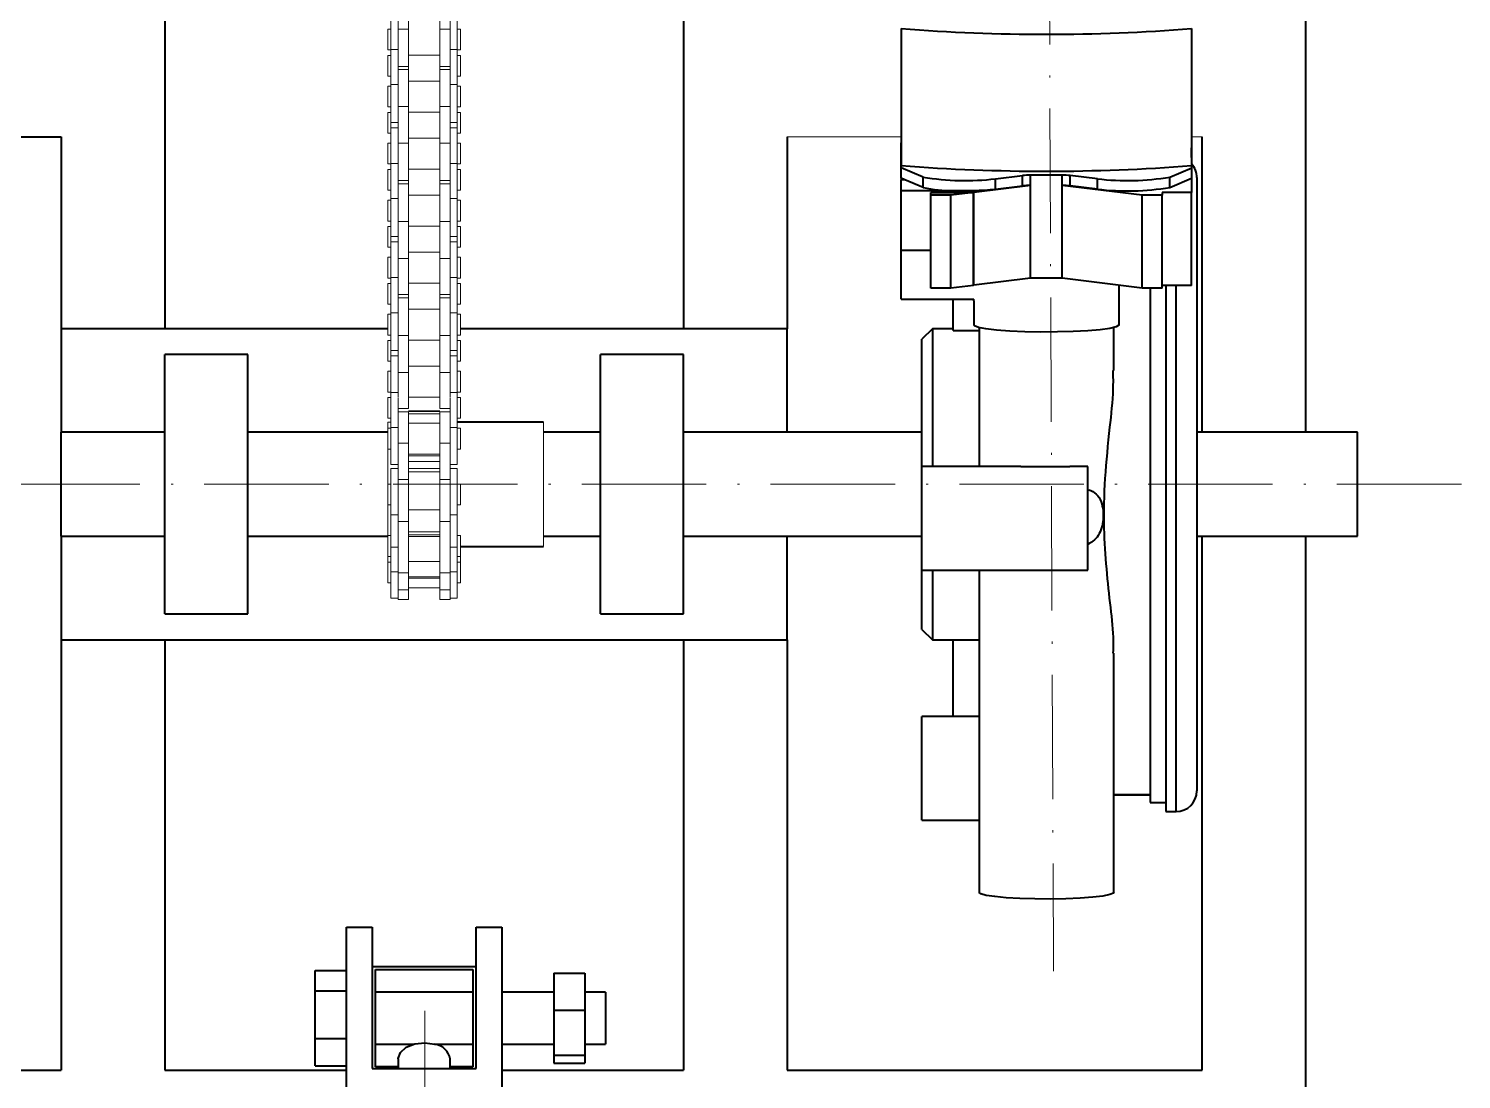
# Model space of a CAD drawing. Header units: millimetres. Extents: x -535 to 3636, y 24 to 870.
# Drawn here: x 1300.5 to 1369.6, y 477.4 to 528.1 of the extents above; entities that cross this region are included whole.
import ezdxf

# ---------------------------------------------------------------- set-up
doc = ezdxf.new("R2010")
doc.units = ezdxf.units.MM
doc.linetypes.add('ACAD_ISO10W100', pattern=[18, 12, -3, 0, -3])

msp = doc.modelspace()

# ---------------------------------------------------------------- linework, layer by layer
at = {"color": 7, "linetype": 'Continuous', "lineweight": 40}
for p, q in [((1307.0499, 573.9556), (1307.0499, 513.6027)), ((1332.0499, 573.9556), (1332.0499, 513.6027)), ((1362.0499, 508.6105), (1362.0499, 563.9556)), ((1342.5499, 528.0709), (1342.5499, 521.4696)), ((1356.5499, 528.0709), (1356.5499, 521.4696)), ((1282.0499, 522.8553), (1302.0499, 522.8553)), ((1302.0499, 522.8553), (1302.0499, 513.6027)), ((1337.0499, 522.8553), (1337.0499, 513.6027)), ((1357.0499, 508.6105), (1357.0499, 522.8553)), ((1342.5492, 521.3532), (1342.5499, 522.3196)), ((1342.5499, 522.2948), (1342.5499, 522.5711)), ((1356.5499, 522.8175), (1356.5499, 522.2948)), ((1356.5506, 521.3532), (1356.5499, 522.3196)), ((1343.6015, 520.9121), (1342.5492, 521.3532)), ((1342.5492, 520.8557), (1342.5492, 521.3532)), ((1342.7246, 520.7821), (1342.5492, 520.8557)), ((1342.5499, 520.8554), (1342.5499, 520.7821)), ((1342.7246, 520.7821), (1342.5499, 520.7821)), ((1342.5499, 520.2672), (1342.5499, 520.7821)), ((1343.6015, 520.4145), (1342.7246, 520.7821)), ((1343.6015, 520.4145), (1343.6015, 520.9121)), ((1347.0949, 520.8309), (1348.3999, 520.9883)), ((1347.0949, 520.3334), (1347.0949, 520.8309)), ((1348.3999, 520.4907), (1348.3999, 520.9883)), ((1350.3137, 521.0063), (1348.7862, 521.0063)), ((1348.7862, 520.5088), (1348.7862, 521.0063)), ((1350.3137, 520.5088), (1350.3137, 521.0063)), ((1352.005, 520.8309), (1350.6999, 520.9883)), ((1350.6999, 520.4907), (1350.6999, 520.9883)), ((1352.005, 520.3334), (1352.005, 520.8309)), ((1355.4984, 520.9121), (1356.5506, 521.3532)), ((1355.4984, 520.4145), (1355.4984, 520.9121)), ((1355.4984, 520.4145), (1356.5499, 520.8554)), ((1356.5499, 520.8554), (1356.5506, 520.8557)), ((1356.5499, 520.8554), (1356.5499, 520.1689)), ((1356.5506, 520.8557), (1356.5506, 521.3532)), ((1356.7999, 520.8882), (1356.7999, 491.3172)), ((1342.5499, 520.2672), (1345.054, 520.2672)), ((1342.5499, 517.3785), (1342.5499, 520.2672)), ((1343.9692, 520.0343), (1343.9692, 520.1689)), ((1343.9692, 520.1689), (1346.0273, 520.1689)), ((1346.0273, 520.1689), (1344.9347, 520.0343)), ((1346.0273, 515.691), (1346.0273, 520.1689)), ((1346.0499, 520.2672), (1346.0458, 520.2672)), ((1348.7862, 520.5088), (1346.0499, 520.1717)), ((1346.0499, 520.1717), (1346.0499, 520.2672)), ((1346.0499, 515.6938), (1346.0499, 520.1717)), ((1347.0949, 520.3334), (1348.3999, 520.4907)), ((1348.7862, 516.031), (1348.7862, 520.5088)), ((1354.1651, 520.0343), (1350.3137, 520.5088)), ((1350.3137, 516.031), (1350.3137, 520.5088)), ((1352.005, 520.3334), (1350.6999, 520.4907)), ((1356.5499, 520.1689), (1355.1306, 520.1689)), ((1355.1306, 520.1689), (1355.1306, 520.0343)), ((1356.5499, 515.691), (1356.5499, 520.1689)), ((1344.9347, 520.0343), (1343.9692, 520.0343)), ((1343.9692, 515.5564), (1343.9692, 520.0343)), ((1344.9347, 515.5564), (1344.9347, 520.0343)), ((1355.1306, 520.0343), (1354.1651, 520.0343)), ((1354.1651, 515.5564), (1354.1651, 520.0343)), ((1355.1306, 515.5564), (1355.1306, 520.0343)), ((1343.9692, 517.3785), (1342.5499, 517.3785)), ((1342.5499, 515.0258), (1342.5499, 517.3785)), ((1346.0499, 517.3785), (1346.0273, 517.3785)), ((1348.7862, 516.031), (1346.0499, 515.6938)), ((1350.3137, 516.031), (1348.7862, 516.031)), ((1354.1651, 515.5564), (1350.3137, 516.031)), ((1344.9347, 515.5564), (1343.9692, 515.5564)), ((1346.0273, 515.691), (1344.9347, 515.5564)), ((1353.0499, 513.7871), (1353.0499, 515.6938)), ((1355.1306, 515.5564), (1354.1651, 515.5564)), ((1354.5499, 515.5564), (1354.5499, 490.7507)), ((1356.5499, 515.691), (1355.1306, 515.691)), ((1355.2999, 515.691), (1355.2999, 490.3172)), ((1342.5499, 515.0258), (1346.0499, 515.0258)), ((1345.0499, 513.5193), (1345.0499, 515.0258)), ((1346.0499, 514.9445), (1346.0499, 515.0258)), ((1346.0499, 514.9445), (1346.0499, 513.7871)), ((1302.0499, 513.6027), (1302.0499, 508.6105)), ((1317.7999, 513.6027), (1302.0499, 513.6027)), ((1337.0499, 513.6027), (1321.2999, 513.6027)), ((1337.0499, 508.6105), (1337.0499, 513.6027)), ((1344.0499, 513.6027), (1343.5499, 513.1027)), ((1345.0499, 513.6027), (1344.0499, 513.6027)), ((1344.0499, 513.6027), (1344.0499, 506.9612)), ((1345.0499, 513.5193), (1346.2999, 513.5193)), ((1346.2999, 513.6583), (1346.2999, 506.9612)), ((1352.7999, 511.5944), (1352.7999, 513.6583)), ((1343.5499, 506.9612), (1343.5499, 513.1027)), ((1311.0499, 512.3527), (1307.0499, 512.3527)), ((1307.0499, 499.8527), (1307.0499, 512.3527)), ((1311.0499, 499.8527), (1311.0499, 512.3527)), ((1332.0499, 512.3527), (1328.0499, 512.3527)), ((1328.0499, 499.8527), (1328.0499, 512.3527)), ((1332.0499, 499.8527), (1332.0499, 512.3527)), ((1325.2999, 509.1027), (1321.1499, 509.1027)), ((1307.0499, 508.6105), (1302.0499, 508.6105)), ((1302.0499, 503.5949), (1302.0499, 508.6105)), ((1317.7999, 508.6105), (1311.0499, 508.6105)), ((1328.0499, 508.6105), (1325.2999, 508.6105)), ((1343.5499, 508.6105), (1332.0499, 508.6105)), ((1364.5499, 508.6105), (1356.7999, 508.6105)), ((1364.5499, 503.5949), (1364.5499, 508.6105)), ((1348.3135, 506.9612), (1343.5499, 506.9612)), ((1343.5499, 504.2135), (1343.5499, 506.9612)), ((1351.5499, 506.9612), (1350.6773, 506.9612)), ((1351.5499, 501.9612), (1351.5499, 506.9612)), ((1343.5499, 501.9612), (1343.5499, 504.2135)), ((1302.0499, 503.5949), (1307.0499, 503.5949)), ((1302.0499, 503.5949), (1302.0499, 498.6027)), ((1311.0499, 503.5949), (1317.7999, 503.5949)), ((1325.2999, 503.5949), (1328.0499, 503.5949)), ((1332.0499, 503.5949), (1343.5499, 503.5949)), ((1337.0499, 498.6027), (1337.0499, 503.5949)), ((1356.7999, 503.5949), (1364.5499, 503.5949)), ((1357.0499, 477.8553), (1357.0499, 503.5949)), ((1362.0499, 472.8553), (1362.0499, 503.5949)), ((1321.2999, 503.1027), (1325.2999, 503.1027)), ((1343.5499, 501.9612), (1351.5499, 501.9612)), ((1343.5499, 499.1027), (1343.5499, 501.9612)), ((1344.0499, 501.9612), (1344.0499, 498.6027)), ((1346.2999, 501.9612), (1346.2999, 486.4225)), ((1307.0499, 499.8527), (1311.0499, 499.8527)), ((1328.0499, 499.8527), (1332.0499, 499.8527)), ((1343.5499, 499.1027), (1344.0499, 498.6027)), ((1302.0499, 498.6027), (1337.0499, 498.6027)), ((1302.0499, 498.6027), (1302.0499, 477.8553)), ((1307.0499, 498.6027), (1307.0499, 477.8553)), ((1332.0499, 498.6027), (1332.0499, 477.8553)), ((1337.0499, 498.6027), (1337.0499, 477.8553)), ((1344.0499, 498.6027), (1346.2999, 498.6027)), ((1345.0499, 494.9042), (1345.0499, 498.6027)), ((1352.7999, 486.4225), (1352.7999, 497.9599)), ((1346.2999, 494.9042), (1343.5499, 494.9042)), ((1343.5499, 492.1565), (1343.5499, 494.9042)), ((1343.5499, 489.9042), (1343.5499, 492.1565)), ((1354.5499, 491.1269), (1352.7999, 491.1269)), ((1352.7999, 491.1194), (1354.5499, 491.1194)), ((1354.5499, 490.7507), (1355.2999, 490.7507)), ((1343.5499, 489.9042), (1346.2999, 489.9042)), ((1355.2999, 490.3172), (1355.7999, 490.3172)), ((1315.7999, 484.7499), (1317.0499, 484.7499)), ((1315.7999, 476.9559), (1315.7999, 484.7499)), ((1317.0499, 484.7499), (1317.0499, 477.9301)), ((1322.0499, 477.9301), (1322.0499, 484.7499)), ((1322.0499, 484.7499), (1323.2999, 484.7499)), ((1323.2999, 484.7499), (1323.2999, 476.9559)), ((1317.0499, 482.8553), (1322.0499, 482.8553)), ((1314.2999, 482.6562), (1315.7999, 482.6562)), ((1314.2999, 481.6779), (1314.2999, 482.6562)), ((1317.1999, 478.0053), (1317.1999, 482.7053)), ((1317.1999, 482.7053), (1321.8999, 482.7053)), ((1321.8999, 482.7053), (1321.8999, 478.0053)), ((1325.7999, 482.5188), (1327.2999, 482.5188)), ((1325.7999, 482.5188), (1325.7999, 480.7374)), ((1327.2999, 482.5188), (1327.2999, 480.7374)), ((1314.2999, 481.6779), (1315.7999, 481.6779)), ((1314.2999, 479.377), (1314.2999, 481.6779)), ((1321.8999, 481.6053), (1317.1999, 481.6053)), ((1325.7999, 481.6053), (1323.2999, 481.6053)), ((1328.2999, 481.6053), (1327.2999, 481.6053)), ((1328.2999, 481.6053), (1328.2999, 479.1053)), ((1325.7999, 480.7374), (1327.2999, 480.7374)), ((1325.7999, 480.7374), (1325.7999, 478.574)), ((1327.2999, 480.7374), (1327.2999, 478.574)), ((1314.2999, 479.377), (1315.7999, 479.377)), ((1314.2999, 478.0545), (1314.2999, 479.377)), ((1317.1999, 479.1053), (1319.0516, 479.1053)), ((1320.0483, 479.1053), (1321.8999, 479.1053)), ((1323.2999, 479.1053), (1325.7999, 479.1053)), ((1327.2999, 479.1053), (1328.2999, 479.1053)), ((1314.2999, 478.0545), (1315.7999, 478.0545)), ((1318.2999, 478.0053), (1317.1999, 478.0053)), ((1318.2999, 478.3871), (1318.2999, 477.9301)), ((1320.7999, 477.9301), (1320.7999, 478.3871)), ((1321.8999, 478.0053), (1320.7999, 478.0053)), ((1325.7999, 478.574), (1327.2999, 478.574)), ((1325.7999, 478.574), (1325.7999, 478.1919)), ((1325.7999, 478.1919), (1327.2999, 478.1919)), ((1327.2999, 478.574), (1327.2999, 478.1919)), ((1282.0499, 477.8553), (1302.0499, 477.8553)), ((1307.0499, 477.8553), (1315.7999, 477.8553)), ((1317.0499, 477.9301), (1322.0499, 477.9301)), ((1323.2999, 477.8553), (1332.0499, 477.8553)), ((1337.0499, 477.8553), (1357.0499, 477.8553))]:
    msp.add_line(p, q, dxfattribs=at)
at = {"color": 5, "linetype": 'ACAD_ISO10W100', "lineweight": 15, "ltscale": 0.5}
for p, q in [((1349.5706, 560.613), (1349.8874, 482.6248)), ((1369.5513, 506.1027), (1296.6048, 506.1027)), ((1319.585, 480.713), (1319.5499, 411.952))]:
    msp.add_line(p, q, dxfattribs=at)
at = {"color": 7, "linetype": 'Continuous', "lineweight": 15}
for p, q in [((1318.2999, 529.8187), (1318.2999, 528.0416)), ((1318.7999, 529.8187), (1318.7999, 528.0416)), ((1320.2999, 529.8187), (1320.2999, 528.0416)), ((1320.7999, 529.8187), (1320.7999, 528.0416)), ((1317.9499, 528.7943), (1317.9499, 527.0659)), ((1321.1499, 528.7943), (1321.1499, 527.0659)), ((1317.9499, 528.0443), (1317.7999, 528.0443)), ((1317.7999, 527.0443), (1317.7999, 528.0443)), ((1318.2999, 528.0416), (1318.2999, 526.7808)), ((1318.2999, 528.0416), (1318.7999, 528.0416)), ((1318.7999, 528.0416), (1318.7999, 526.2443)), ((1320.7999, 528.0416), (1320.2999, 528.0416)), ((1320.2999, 528.0416), (1320.2999, 526.2443)), ((1320.7999, 528.0416), (1320.7999, 526.7808)), ((1321.2999, 528.0443), (1321.1499, 528.0443)), ((1321.2999, 527.0443), (1321.2999, 528.0443)), ((1317.7999, 527.0443), (1317.9499, 527.0443)), ((1317.9499, 527.0659), (1318.2999, 527.0659)), ((1317.9499, 527.0659), (1317.9499, 525.3722)), ((1321.1499, 527.0659), (1320.7999, 527.0659)), ((1321.1499, 527.0659), (1321.1499, 525.3722)), ((1321.1499, 527.0443), (1321.2999, 527.0443)), ((1317.9499, 526.7808), (1317.7999, 526.7808)), ((1317.7999, 526.7808), (1317.7999, 525.7808)), ((1318.2999, 526.7808), (1318.2999, 525.5716)), ((1318.7999, 526.7943), (1320.2999, 526.7943)), ((1320.7999, 526.7808), (1320.7999, 525.5716)), ((1321.2999, 526.7808), (1321.1499, 526.7808)), ((1321.2999, 526.7808), (1321.2999, 525.7808)), ((1317.7999, 525.7808), (1317.9499, 525.7808)), ((1318.2999, 526.2443), (1318.7999, 526.2443)), ((1318.7999, 526.0944), (1318.2999, 526.0944)), ((1318.7999, 526.0944), (1318.7999, 526.2443)), ((1318.7999, 526.0944), (1318.7999, 524.3189)), ((1320.2999, 526.2443), (1320.7999, 526.2443)), ((1320.2999, 526.0944), (1320.2999, 526.2443)), ((1320.7999, 526.0944), (1320.2999, 526.0944)), ((1320.2999, 526.0944), (1320.2999, 524.3189)), ((1321.1499, 525.7808), (1321.2999, 525.7808)), ((1317.9499, 525.2944), (1317.7999, 525.2944)), ((1317.7999, 524.2944), (1317.7999, 525.2944)), ((1317.9499, 525.3722), (1318.2999, 525.3722)), ((1317.9499, 525.3722), (1317.9499, 523.5444)), ((1318.2999, 525.5716), (1318.2999, 524.3189)), ((1320.2999, 525.5444), (1318.7999, 525.5444)), ((1320.7999, 525.5716), (1320.7999, 524.3189)), ((1321.1499, 525.3722), (1320.7999, 525.3722)), ((1321.1499, 525.3722), (1321.1499, 523.5444)), ((1321.2999, 525.2944), (1321.1499, 525.2944)), ((1321.2999, 524.2944), (1321.2999, 525.2944)), ((1317.7999, 524.2944), (1317.9499, 524.2944)), ((1318.2999, 524.3189), (1318.7999, 524.3189)), ((1318.2999, 524.3189), (1318.2999, 522.5418)), ((1318.7999, 524.3189), (1318.7999, 522.5418)), ((1320.7999, 524.3189), (1320.2999, 524.3189)), ((1320.2999, 524.3189), (1320.2999, 522.5418)), ((1320.7999, 524.3189), (1320.7999, 522.5418)), ((1321.1499, 524.2944), (1321.2999, 524.2944)), ((1317.9499, 524.0308), (1317.7999, 524.0308)), ((1317.7999, 524.0308), (1317.7999, 523.0308)), ((1317.9499, 523.5444), (1318.2999, 523.5444)), ((1317.9499, 523.2945), (1317.9499, 523.5444)), ((1318.7999, 524.0444), (1320.2999, 524.0444)), ((1320.7999, 523.5444), (1321.1499, 523.5444)), ((1321.2999, 524.0308), (1321.1499, 524.0308)), ((1321.1499, 523.2945), (1321.1499, 523.5444)), ((1321.2999, 524.0308), (1321.2999, 523.0308)), ((1317.7999, 523.0308), (1317.9499, 523.0308)), ((1318.2999, 523.2945), (1317.9499, 523.2945)), ((1317.9499, 523.2945), (1317.9499, 521.5662)), ((1321.1499, 523.2945), (1320.7999, 523.2945)), ((1321.1499, 523.2945), (1321.1499, 521.5662)), ((1321.1499, 523.0308), (1321.2999, 523.0308)), ((1317.9499, 522.5445), (1317.7999, 522.5445)), ((1317.7999, 521.5445), (1317.7999, 522.5445)), ((1318.2999, 522.5418), (1318.2999, 521.2946)), ((1318.2999, 522.5418), (1318.7999, 522.5418)), ((1320.2999, 522.7945), (1318.7999, 522.7945)), ((1318.7999, 522.5418), (1318.7999, 520.7445)), ((1320.7999, 522.5418), (1320.2999, 522.5418)), ((1320.2999, 522.5418), (1320.2999, 520.7445)), ((1320.7999, 522.5418), (1320.7999, 521.2946)), ((1321.2999, 522.5445), (1321.1499, 522.5445)), ((1321.2999, 521.5445), (1321.2999, 522.5445)), ((1317.7999, 521.5445), (1317.9499, 521.5445)), ((1317.9499, 521.5662), (1318.2999, 521.5662)), ((1317.9499, 521.5662), (1317.9499, 519.8725)), ((1321.1499, 521.5662), (1320.7999, 521.5662)), ((1321.1499, 521.5662), (1321.1499, 519.8725)), ((1321.1499, 521.5445), (1321.2999, 521.5445)), ((1317.9499, 521.2808), (1317.7999, 521.2808)), ((1317.7999, 521.2808), (1317.7999, 520.2808)), ((1318.2999, 521.2946), (1318.2999, 520.0719)), ((1318.7999, 521.2945), (1320.2999, 521.2945)), ((1320.7999, 521.2946), (1320.7999, 520.0719)), ((1321.2999, 521.2808), (1321.1499, 521.2808)), ((1321.2999, 521.2808), (1321.2999, 520.2808)), ((1317.7999, 520.2808), (1317.9499, 520.2808)), ((1318.2999, 520.7445), (1318.7999, 520.7445)), ((1318.7999, 520.5946), (1318.2999, 520.5946)), ((1318.7999, 520.5946), (1318.7999, 520.7445)), ((1318.7999, 520.5946), (1318.7999, 518.7689)), ((1320.2999, 520.7445), (1320.7999, 520.7445)), ((1320.2999, 520.5946), (1320.2999, 520.7445)), ((1320.7999, 520.5946), (1320.2999, 520.5946)), ((1320.2999, 520.5946), (1320.2999, 518.7689)), ((1321.1499, 520.2808), (1321.2999, 520.2808)), ((1317.9499, 519.7946), (1317.7999, 519.7946)), ((1317.7999, 518.7946), (1317.7999, 519.7946)), ((1317.9499, 519.8725), (1317.9499, 518.0446)), ((1317.9499, 519.8725), (1318.2999, 519.8725)), ((1318.2999, 520.0719), (1318.2999, 518.7689)), ((1320.2999, 520.0446), (1318.7999, 520.0446)), ((1320.7999, 520.0719), (1320.7999, 518.7689)), ((1321.1499, 519.8725), (1320.7999, 519.8725)), ((1321.1499, 519.8725), (1321.1499, 518.0446)), ((1321.2999, 519.7946), (1321.1499, 519.7946)), ((1321.2999, 518.7946), (1321.2999, 519.7946)), ((1317.7999, 518.7946), (1317.9499, 518.7946)), ((1318.2999, 518.7689), (1318.7999, 518.7689)), ((1318.2999, 518.7689), (1318.2999, 516.9926)), ((1318.7999, 518.7689), (1318.7999, 516.9926)), ((1320.7999, 518.7689), (1320.2999, 518.7689)), ((1320.2999, 518.7689), (1320.2999, 516.9926)), ((1320.7999, 518.7689), (1320.7999, 516.9926)), ((1321.1499, 518.7946), (1321.2999, 518.7946)), ((1317.9499, 518.5308), (1317.7999, 518.5308)), ((1317.7999, 518.5308), (1317.7999, 517.5308)), ((1317.9499, 518.0446), (1318.2999, 518.0446)), ((1317.9499, 517.7961), (1317.9499, 518.0446)), ((1318.7999, 518.5446), (1320.2999, 518.5446)), ((1320.7999, 518.0446), (1321.1499, 518.0446)), ((1321.2999, 518.5308), (1321.1499, 518.5308)), ((1321.1499, 517.7961), (1321.1499, 518.0446)), ((1321.2999, 518.5308), (1321.2999, 517.5308)), ((1317.7999, 517.5308), (1317.9499, 517.5308)), ((1318.2999, 517.7961), (1317.9499, 517.7961)), ((1317.9499, 517.7961), (1317.9499, 516.0678)), ((1321.1499, 517.7961), (1320.7999, 517.7961)), ((1321.1499, 517.7961), (1321.1499, 516.0678)), ((1321.1499, 517.5308), (1321.2999, 517.5308)), ((1317.9499, 517.0461), (1317.7999, 517.0461)), ((1317.7999, 516.0461), (1317.7999, 517.0461)), ((1318.2999, 516.9926), (1318.7999, 516.9926)), ((1318.2999, 516.9926), (1318.2999, 515.7808)), ((1320.2999, 517.2961), (1318.7999, 517.2961)), ((1318.7999, 516.9926), (1318.7999, 515.2461)), ((1320.7999, 516.9926), (1320.2999, 516.9926)), ((1320.2999, 516.9926), (1320.2999, 515.2461)), ((1320.7999, 516.9926), (1320.7999, 515.7808)), ((1321.2999, 517.0461), (1321.1499, 517.0461)), ((1321.2999, 516.0461), (1321.2999, 517.0461)), ((1317.7999, 516.0461), (1317.9499, 516.0461)), ((1317.9499, 516.0678), (1318.2999, 516.0678)), ((1317.9499, 516.0678), (1317.9499, 514.3741)), ((1321.1499, 516.0678), (1320.7999, 516.0678)), ((1321.1499, 516.0678), (1321.1499, 514.3741)), ((1321.1499, 516.0461), (1321.2999, 516.0461)), ((1317.9499, 515.7808), (1317.7999, 515.7808)), ((1317.7999, 515.7808), (1317.7999, 514.7808)), ((1318.2999, 515.7808), (1318.2999, 514.5735)), ((1318.2999, 515.2461), (1318.7999, 515.2461)), ((1318.7999, 515.7961), (1320.2999, 515.7961)), ((1318.7999, 515.0962), (1318.7999, 515.2461)), ((1320.2999, 515.2461), (1320.7999, 515.2461)), ((1320.2999, 515.0962), (1320.2999, 515.2461)), ((1320.7999, 515.7808), (1320.7999, 514.5735)), ((1321.2999, 515.7808), (1321.1499, 515.7808)), ((1321.2999, 515.7808), (1321.2999, 514.7808)), ((1317.7999, 514.7808), (1317.9499, 514.7808)), ((1318.7999, 515.0962), (1318.2999, 515.0962)), ((1318.2999, 514.5735), (1318.2999, 513.2705)), ((1318.7999, 515.0962), (1318.7999, 513.2705)), ((1320.7999, 515.0962), (1320.2999, 515.0962)), ((1320.2999, 515.0962), (1320.2999, 513.2705)), ((1320.7999, 514.5735), (1320.7999, 513.2705)), ((1321.1499, 514.7808), (1321.2999, 514.7808)), ((1317.9499, 514.2962), (1317.7999, 514.2962)), ((1317.7999, 513.2962), (1317.7999, 514.2962)), ((1317.9499, 514.3741), (1318.2999, 514.3741)), ((1317.9499, 514.3741), (1317.9499, 512.5462)), ((1320.2999, 514.5462), (1318.7999, 514.5462)), ((1321.1499, 514.3741), (1320.7999, 514.3741)), ((1321.1499, 514.3741), (1321.1499, 512.5462)), ((1321.2999, 514.2962), (1321.1499, 514.2962)), ((1321.2999, 513.2962), (1321.2999, 514.2962)), ((1317.7999, 513.2962), (1317.9499, 513.2962)), ((1318.2999, 513.2705), (1318.7999, 513.2705)), ((1318.2999, 513.2705), (1318.2999, 511.4942)), ((1318.7999, 513.2705), (1318.7999, 511.4942)), ((1320.7999, 513.2705), (1320.2999, 513.2705)), ((1320.2999, 513.2705), (1320.2999, 511.4942)), ((1320.7999, 513.2705), (1320.7999, 511.4942)), ((1321.1499, 513.2962), (1321.2999, 513.2962)), ((1317.9499, 513.0308), (1317.7999, 513.0308)), ((1317.7999, 513.0308), (1317.7999, 512.0308)), ((1317.9499, 512.5462), (1318.2999, 512.5462)), ((1317.9499, 512.2977), (1317.9499, 512.5462)), ((1318.7999, 513.0462), (1320.2999, 513.0462)), ((1320.7999, 512.5462), (1321.1499, 512.5462)), ((1321.2999, 513.0308), (1321.1499, 513.0308)), ((1321.1499, 512.2977), (1321.1499, 512.5462)), ((1321.2999, 513.0308), (1321.2999, 512.0308)), ((1317.7999, 512.0308), (1317.9499, 512.0308)), ((1318.2999, 512.2977), (1317.9499, 512.2977)), ((1317.9499, 510.5253), (1317.9499, 512.2977)), ((1320.2999, 511.7977), (1318.7999, 511.7977)), ((1321.1499, 512.2977), (1320.7999, 512.2977)), ((1321.1499, 510.5253), (1321.1499, 512.2977)), ((1321.1499, 512.0308), (1321.2999, 512.0308)), ((1317.9499, 511.5477), (1317.7999, 511.5477)), ((1317.7999, 511.5477), (1317.7999, 510.5477)), ((1318.2999, 511.4942), (1318.7999, 511.4942)), ((1318.2999, 511.4942), (1318.2999, 510.3228)), ((1318.7999, 511.4942), (1318.7999, 509.7477)), ((1320.7999, 511.4942), (1320.2999, 511.4942)), ((1320.2999, 511.4942), (1320.2999, 509.7477)), ((1320.7999, 511.4942), (1320.7999, 510.3228)), ((1321.2999, 511.5477), (1321.1499, 511.5477)), ((1321.2999, 511.5477), (1321.2999, 510.5477)), ((1317.7999, 510.5477), (1317.9499, 510.5477)), ((1317.9499, 510.5253), (1318.2999, 510.5253)), ((1317.9499, 508.8347), (1317.9499, 510.5253)), ((1321.1499, 510.5253), (1320.7999, 510.5253)), ((1321.1499, 510.5477), (1321.2999, 510.5477)), ((1321.1499, 508.8347), (1321.1499, 510.5253)), ((1317.9499, 510.2808), (1317.7999, 510.2808)), ((1317.7999, 510.2808), (1317.7999, 509.2808)), ((1318.2999, 509.1013), (1318.2999, 510.2808)), ((1318.2999, 509.7477), (1318.7999, 509.7477)), ((1318.7999, 510.2977), (1320.2999, 510.2977)), ((1320.2999, 509.7477), (1320.7999, 509.7477)), ((1320.7999, 509.1013), (1320.7999, 510.2808)), ((1321.2999, 510.2808), (1321.1499, 510.2808)), ((1321.2999, 510.2808), (1321.2999, 509.2808)), ((1317.7999, 509.2808), (1317.9499, 509.2808)), ((1317.9499, 509.1027), (1317.7999, 509.1027)), ((1317.7999, 508.7999), (1317.7999, 509.1027)), ((1318.7999, 509.5999), (1318.2999, 509.5999)), ((1318.2999, 508.0763), (1318.2999, 509.1013)), ((1320.2999, 509.6421), (1318.7999, 509.6421)), ((1318.7999, 509.6216), (1320.2999, 509.6216)), ((1318.7999, 509.6155), (1320.2999, 509.6155)), ((1318.7999, 509.6155), (1318.7999, 509.5992)), ((1318.7999, 508.0763), (1318.7999, 509.5999)), ((1318.7999, 509.5021), (1320.2999, 509.5021)), ((1320.2999, 509.0499), (1318.7999, 509.0499)), ((1320.2999, 509.6155), (1320.2999, 509.5992)), ((1320.7999, 509.5999), (1320.2999, 509.5999)), ((1320.2999, 508.0763), (1320.2999, 509.5999)), ((1320.7999, 508.0763), (1320.7999, 509.1013)), ((1321.1499, 509.2808), (1321.2999, 509.2808)), ((1325.2999, 503.1027), (1325.2999, 509.1027)), ((1317.9499, 508.7999), (1317.7999, 508.7999)), ((1317.7999, 508.7999), (1317.7999, 507.7999)), ((1317.9499, 508.8347), (1318.2999, 508.8347)), ((1317.9499, 507.0499), (1317.9499, 508.8347)), ((1321.1499, 508.8347), (1320.7999, 508.8347)), ((1321.1499, 507.0499), (1321.1499, 508.8347)), ((1321.2999, 508.7999), (1321.1499, 508.7999)), ((1321.2999, 508.7999), (1321.2999, 507.7999)), ((1317.7999, 507.7999), (1317.9499, 507.7999)), ((1317.7999, 506.1107), (1317.7999, 507.7999)), ((1318.2999, 508.0763), (1318.7999, 508.0763)), ((1318.2999, 506.3384), (1318.2999, 508.0763)), ((1318.7999, 506.3384), (1318.7999, 508.0763)), ((1320.7999, 508.0763), (1320.2999, 508.0763)), ((1320.2999, 506.3384), (1320.2999, 508.0763)), ((1320.7999, 506.3384), (1320.7999, 508.0763)), ((1321.1499, 507.7999), (1321.2999, 507.7999)), ((1317.9499, 507.0499), (1318.2999, 507.0499)), ((1318.7999, 507.5499), (1320.2999, 507.5499)), ((1318.7999, 507.4779), (1320.2999, 507.4779)), ((1318.7999, 507.2), (1320.2999, 507.2)), ((1320.7999, 507.0499), (1321.1499, 507.0499)), ((1318.2999, 506.8607), (1317.9499, 506.8607)), ((1317.9499, 504.6229), (1317.9499, 506.8607)), ((1318.2999, 504.6229), (1318.2999, 506.3384)), ((1318.2999, 506.3384), (1318.7999, 506.3384)), ((1318.7999, 506.8531), (1320.2999, 506.8531)), ((1318.7999, 506.6977), (1320.2999, 506.6977)), ((1318.7999, 504.3107), (1318.7999, 506.3384)), ((1320.7999, 506.3384), (1320.2999, 506.3384)), ((1320.2999, 504.3107), (1320.2999, 506.3384)), ((1321.1499, 506.8607), (1320.7999, 506.8607)), ((1320.7999, 504.6229), (1320.7999, 506.3384)), ((1321.1499, 504.6229), (1321.1499, 506.8607)), ((1317.9499, 506.1107), (1317.7999, 506.1107)), ((1317.7999, 506.1107), (1317.7999, 506.0631)), ((1317.7999, 506.0631), (1317.7999, 505.1107)), ((1321.2999, 506.1107), (1321.1499, 506.1107)), ((1321.2999, 506.1107), (1321.2999, 506.0631)), ((1321.2999, 506.0631), (1321.2999, 505.1107)), ((1317.7999, 505.1107), (1317.9499, 505.1107)), ((1317.7999, 503.6224), (1317.7999, 505.1107)), ((1321.1499, 505.1107), (1321.2999, 505.1107)), ((1317.9499, 504.6229), (1318.2999, 504.6229)), ((1317.9499, 503.0749), (1317.9499, 504.6229)), ((1318.2999, 503.367), (1318.2999, 504.6229)), ((1318.2999, 504.3107), (1318.7999, 504.3107)), ((1318.7999, 504.8607), (1320.2999, 504.8607)), ((1318.7999, 503.8042), (1318.7999, 504.3107)), ((1320.2999, 504.3107), (1320.7999, 504.3107)), ((1320.2999, 503.8042), (1320.2999, 504.3107)), ((1321.1499, 504.6229), (1320.7999, 504.6229)), ((1320.7999, 503.367), (1320.7999, 504.6229)), ((1321.1499, 503.0749), (1321.1499, 504.6229)), ((1317.9499, 503.6224), (1317.7999, 503.6224)), ((1317.7999, 503.6224), (1317.7999, 503.5748)), ((1317.7999, 503.5748), (1317.7999, 502.6224)), ((1318.7999, 503.8042), (1320.2999, 503.8042)), ((1318.7999, 503.8042), (1318.7999, 503.666)), ((1318.7999, 503.666), (1320.2999, 503.666)), ((1318.7999, 503.666), (1318.7999, 503.6227)), ((1318.7999, 501.8285), (1318.7999, 503.6656)), ((1318.7999, 503.5843), (1320.2999, 503.5843)), ((1320.2999, 503.8042), (1320.2999, 503.666)), ((1320.2999, 503.666), (1320.2999, 503.6227)), ((1320.2999, 501.8285), (1320.2999, 503.6656)), ((1321.2999, 503.6224), (1321.1499, 503.6224)), ((1321.2999, 503.6224), (1321.2999, 503.5748)), ((1321.2999, 503.5748), (1321.2999, 502.6224)), ((1317.9499, 503.0749), (1318.2999, 503.0749)), ((1317.9499, 501.8724), (1317.9499, 503.0749)), ((1318.2999, 501.8285), (1318.2999, 503.3605)), ((1320.7999, 501.8285), (1320.7999, 503.3605)), ((1321.1499, 503.0749), (1320.7999, 503.0749)), ((1321.1499, 501.8724), (1321.1499, 503.0749)), ((1317.7999, 502.6224), (1317.9499, 502.6224)), ((1317.7999, 502.6224), (1317.7999, 502.351)), ((1317.9499, 502.351), (1317.7999, 502.351)), ((1317.7999, 502.351), (1317.7999, 501.7665)), ((1318.7999, 502.3724), (1320.2999, 502.3724)), ((1321.1499, 502.6224), (1321.2999, 502.6224)), ((1321.2999, 502.351), (1321.1499, 502.351)), ((1321.2999, 502.6224), (1321.2999, 502.351)), ((1321.2999, 502.351), (1321.2999, 501.7665)), ((1317.7999, 501.7665), (1317.7999, 501.351)), ((1317.9499, 501.8724), (1318.2999, 501.8724)), ((1317.9499, 500.601), (1317.9499, 501.8724)), ((1318.2999, 501.8285), (1318.7999, 501.8285)), ((1318.2999, 501.0068), (1318.2999, 501.8285)), ((1318.7999, 501.0068), (1318.7999, 501.8285)), ((1318.7999, 501.6332), (1320.2999, 501.6332)), ((1318.7999, 501.5651), (1320.2999, 501.5651)), ((1320.7999, 501.8285), (1320.2999, 501.8285)), ((1320.2999, 501.0068), (1320.2999, 501.8285)), ((1320.7999, 501.8724), (1321.1499, 501.8724)), ((1320.7999, 501.0068), (1320.7999, 501.8285)), ((1321.1499, 500.601), (1321.1499, 501.8724)), ((1321.2999, 501.7665), (1321.2999, 501.351)), ((1317.7999, 501.351), (1317.9499, 501.351)), ((1318.2999, 501.0068), (1318.7999, 501.0068)), ((1318.2999, 500.551), (1318.2999, 501.0068)), ((1318.7999, 501.101), (1320.2999, 501.101)), ((1318.7999, 500.551), (1318.7999, 501.0068)), ((1320.7999, 501.0068), (1320.2999, 501.0068)), ((1320.2999, 500.551), (1320.2999, 501.0068)), ((1320.7999, 500.551), (1320.7999, 501.0068)), ((1321.1499, 501.351), (1321.2999, 501.351)), ((1317.9499, 500.601), (1318.2999, 500.601)), ((1318.2999, 500.551), (1318.7999, 500.551)), ((1320.2999, 500.551), (1320.7999, 500.551)), ((1320.7999, 500.601), (1321.1499, 500.601))]:
    msp.add_line(p, q, dxfattribs=at)
at = {"color": 7, "linetype": 'Continuous', "lineweight": 20}
for p, q in [((1342.5499, 522.8553), (1337.0499, 522.8553)), ((1357.0499, 522.8553), (1356.5499, 522.8553)), ((1342.5499, 522.5711), (1342.5499, 522.5711)), ((1356.5499, 522.8175), (1356.5499, 522.8175))]:
    msp.add_line(p, q, dxfattribs=at)
at = {"color": 8, "linetype": 'Continuous', "lineweight": 40}
msp.add_line((1355.7999, 490.3172), (1355.7999, 515.691), dxfattribs=at)
at = {"color": 7, "linetype": 'Continuous', "lineweight": 40, "flags": 128}
for points in [[(1353.0499, 513.7871), (1353.0439, 513.7668), (1352.9083, 513.6894), (1352.6004, 513.617), (1352.1361, 513.5534), (1351.5391, 513.5016), (1350.8401, 513.4646), (1350.0749, 513.4441), (1349.2828, 513.4412), (1348.5044, 513.456), (1347.7796, 513.4878), (1347.1456, 513.535), (1346.635, 513.5951), (1346.2738, 513.665), (1346.0807, 513.7412), (1346.0499, 513.7871)], [(1352.7999, 486.4225), (1352.778, 486.3851), (1352.6039, 486.3123), (1352.2653, 486.2455), (1351.7802, 486.1882), (1351.1749, 486.1435), (1350.482, 486.1139), (1349.7389, 486.1009), (1348.9856, 486.1053), (1348.2627, 486.1267), (1347.6092, 486.1641), (1347.0603, 486.2154), (1346.6456, 486.2779), (1346.3875, 486.3482), (1346.2999, 486.4225), (1346.2999, 486.4225)], [(1318.2999, 478.3871), (1318.3004, 478.4086), (1318.4086, 478.7066), (1318.6906, 478.9559), (1319.1035, 479.1186), (1319.5842, 479.17), (1320.0598, 479.1022)]]:
    msp.add_lwpolyline(points, dxfattribs=at)
at = {"color": 7, "linetype": 'Continuous', "lineweight": 40}
for centre, radius, start, end in [((1349.5499, 617.5516), 89.7541, 265.526912, 274.473088), ((1349.5499, 610.946), 89.7499, 265.526699, 274.473301), ((1355.7999, 520.8882), 1, 0, 41.361204), ((1345.632, 533.0908), 12.3468, 260.534125, 276.804401), ((1348.7562, 517.5135), 3.4929, 89.508561, 95.854475), ((1350.3437, 517.5136), 3.4929, 84.14547, 90.491495), ((1353.4678, 533.0908), 12.3468, 263.195607, 279.465867), ((1344.929, 526.269), 6.0031, 257.224355, 271.193627), ((1345.5499, 540.0297), 19.7687, 268.562601, 271.437399), ((1345.8316, 532.0143), 11.749, 271.044617, 276.172547), ((1348.7562, 517.016), 3.4929, 89.508561, 95.854475), ((1350.3437, 517.0161), 3.4929, 84.14547, 90.491495), ((1353.4678, 532.5955), 12.3491, 263.197118, 279.464357), ((1355.7999, 491.3172), 1, 270, 0), ((1319.9485, 478.2464), 0.863, 9.385557, 82.589134)]:
    msp.add_arc(centre, radius, start, end, dxfattribs=at)
for points, knots in [([(1352.7742, 497.9598), (1352.7802, 498.149), (1352.802, 498.8405), (1352.6408, 500.1954), (1352.4447, 502.012), (1352.2964, 504.1042), (1352.3603, 506.4168), (1352.5864, 508.6639), (1352.7875, 510.4068), (1352.774, 511.2939), (1352.7694, 511.5945)], [0, 0, 0, 0, 0.0482153, 0.1761734, 0.3147699, 0.455915, 0.6244416, 0.7985003, 0.9317209, 1, 1, 1, 1]), ([(1348.3135, 506.961), (1348.6194, 506.9555), (1349.2695, 506.9439), (1350.1194, 506.9607), (1350.5612, 506.9542), (1350.6773, 506.9525)], [0, 0, 0, 0, 0.3957791, 0.841155, 1, 1, 1, 1]), ([(1351.5499, 505.8557), (1351.5665, 505.8501), (1351.718, 505.799), (1351.9713, 505.65), (1352.1955, 505.2942), (1352.2907, 504.8518), (1352.2929, 504.4062), (1352.2164, 503.9839), (1352.0537, 503.617), (1351.8253, 503.356), (1351.6335, 503.2496), (1351.5499, 503.2032)], [0, 0, 0, 0, 0.01806938, 0.16487938, 0.31271979, 0.4382295, 0.55457667, 0.66939818, 0.78521116, 0.90642686, 1, 1, 1, 1])]:
    msp.add_open_spline(points, degree=3, knots=knots, dxfattribs=at)
at = {"color": 7, "linetype": 'Continuous', "lineweight": 15}
for points, knots in [([(1320.2999, 509.5021), (1320.2999, 509.3672), (1320.2999, 509.1104), (1320.2999, 508.8999), (1320.2999, 508.7999)], [0, 0, 0, 0, 0.5252228, 1, 1, 1, 1]), ([(1320.2999, 506.3607), (1320.2999, 506.3231), (1320.2999, 506.2376), (1320.2999, 506.1562), (1320.2999, 506.1107)], [0, 0, 0, 0, 0.4404714, 1, 1, 1, 1]), ([(1318.7999, 503.8042), (1318.7999, 503.9322), (1318.7999, 504.1914), (1318.7999, 504.4968), (1318.7999, 504.7419), (1318.7999, 504.8915)], [0, 0, 0, 0, 0.27559348, 0.55780846, 1, 1, 1, 1]), ([(1320.2999, 503.8042), (1320.2999, 503.9343), (1320.2999, 504.1317), (1320.2999, 504.2652), (1320.2999, 504.3107)], [0, 0, 0, 0, 0.6588943, 1, 1, 1, 1])]:
    msp.add_open_spline(points, degree=3, knots=knots, dxfattribs=at)

doc.saveas('drawing.dxf')
